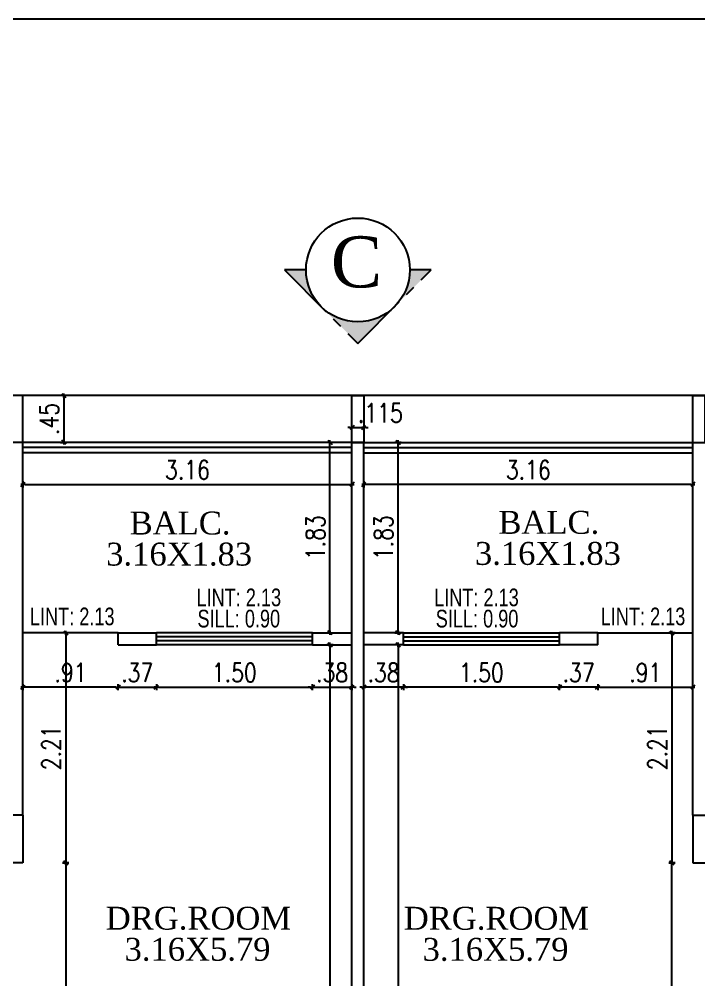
# Model space of a CAD drawing. Header units: inches. Extents: x 14235 to 14499, y 0 to 2549.
# Drawn here: x 14449.6 to 14456.14, y 2374.31 to 2383.54 of the extents above; entities that cross this region are included whole.
import ezdxf
from ezdxf.enums import TextEntityAlignment as Align

# ---------------------------------------------------------------- set-up
doc = ezdxf.new("R2010")
doc.units = ezdxf.units.IN
doc.header["$LTSCALE"] = 0.25
doc.header["$MEASUREMENT"] = 0
doc.header["$PDMODE"] = 35
doc.linetypes.add('CENTER2', pattern=[1.125, 0.75, -0.125, 0.125, -0.125])
doc.linetypes.add('HIDDEN', pattern=[0.375, 0.25, -0.125])
for name, color, linetype in [('edges', 1, 'Continuous'), ('SECLINE', 7, 'HIDDEN'), ('steel', 251, 'Continuous'), ('text-large', 7, 'Continuous'), ('wall', 7, 'Continuous'), ('windows', 106, 'Continuous'), ('WORK TEX', 6, 'Continuous'), ('WORKING DIM', 7, 'Continuous')]:
    doc.layers.add(name, color=color, linetype=linetype)
doc.styles.add('ARIAL', font='TIMES_0.TTF')
doc.styles.add('ARL', font='swisscl_0.ttf')
doc.styles.add('romans', font='romans.shx', dxfattribs={"width": 0.8})
doc.dimstyles.new('121', dxfattribs={"dimscale": 0.1, "dimtxt": 1.8, "dimasz": 0.2, "dimexe": 0.03125, "dimexo": 0.25, "dimgap": 0.5, "dimtad": 1, "dimzin": 4, "dimdsep": 46, "dimtxsty": 'romans', "dimblk1": 'MINITICK', "dimblk2": 'MINITICK', "dimsah": 1, "dimcen": 1, "dimse1": 1, "dimse2": 1, "dimclrd": 252, "dimclre": 256, "dimclrt": 7, "dimadec": 3, "dimazin": 0, "dimtfac": 0.8, "dimtix": 1, "dimtmove": 2, "dimatfit": 3, "dimfxl": 0, "dimtolj": 1, "dimtzin": 3, "dimarcsym": 0})

# ---------------------------------------------------------------- blocks, each defined once
blk = doc.blocks.new('MINITICK')
at = {"color": 7}
for p, q in [((1, 1), (-1, -1)), ((-1, 0), (1, 0)), ((0, -1.5), (0, 1.5))]:
    blk.add_line(p, q, dxfattribs=at)
blk = doc.blocks.new('*D2044')
at = {"layer": 'Defpoints', "color": 0, "transparency": 16777216}
for p in [(14449.6388, 2379.1796), (14452.8019, 2379.1796), (14452.8019, 2379.0715)]:
    blk.add_point(p, dxfattribs=at)
at = {"layer": 'WORKING DIM', "color": 252, "lineweight": -2, "transparency": 16777216}
blk.add_line((14449.6588, 2379.0715), (14452.7819, 2379.0715), dxfattribs=at)
at = {"layer": 'WORKING DIM', "color": 252, "lineweight": -2, "transparency": 16777216, "xscale": 0.02, "yscale": 0.02, "zscale": 0.02, "rotation": 180}
blk.add_blockref('MINITICK', (14449.6388, 2379.0715), dxfattribs=at)
at = {"layer": 'WORKING DIM', "color": 252, "lineweight": -2, "transparency": 16777216, "xscale": 0.02, "yscale": 0.02, "zscale": 0.02}
blk.add_blockref('MINITICK', (14452.8019, 2379.0715), dxfattribs=at)
at = {"layer": 'WORKING DIM', "color": 7, "transparency": 16777216, "insert": (14451.2204, 2379.2115), "char_height": 0.18, "attachment_point": 5, "style": 'romans'}
blk.add_mtext('\\A1;3.16', dxfattribs=at)
blk = doc.blocks.new('*D2045')
at = {"layer": 'Defpoints', "color": 0, "transparency": 16777216}
for p in [(14451.9326, 2379.4753), (14452.5906, 2379.4753), (14451.9326, 2377.6453)]:
    blk.add_point(p, dxfattribs=at)
at = {"layer": 'WORKING DIM', "color": 252, "lineweight": -2, "transparency": 16777216}
blk.add_line((14452.5906, 2377.6653), (14452.5906, 2379.4553), dxfattribs=at)
at = {"layer": 'WORKING DIM', "color": 252, "lineweight": -2, "transparency": 16777216, "xscale": 0.02, "yscale": 0.02, "zscale": 0.02}
for p, rotation in [((14452.5906, 2379.4753), 90), ((14452.5906, 2377.6453), 270)]:
    blk.add_blockref('MINITICK', p, dxfattribs=dict(at, rotation=rotation))
at = {"layer": 'WORKING DIM', "color": 7, "transparency": 16777216, "insert": (14452.4506, 2378.5603), "char_height": 0.18, "attachment_point": 5, "rotation": 90, "style": 'romans'}
blk.add_mtext('\\A1;1.83', dxfattribs=at)
blk = doc.blocks.new('*D2046')
at = {"layer": 'Defpoints', "color": 0, "transparency": 16777216}
for p in [(14449.6388, 2377.531), (14450.5535, 2377.531), (14449.6388, 2377.1227)]:
    blk.add_point(p, dxfattribs=at)
at = {"layer": 'WORKING DIM', "color": 252, "lineweight": -2, "transparency": 16777216}
blk.add_line((14450.5335, 2377.1227), (14449.6588, 2377.1227), dxfattribs=at)
at = {"layer": 'WORKING DIM', "color": 252, "lineweight": -2, "transparency": 16777216, "xscale": 0.02, "yscale": 0.02, "zscale": 0.02, "rotation": 180}
blk.add_blockref('MINITICK', (14449.6388, 2377.1227), dxfattribs=at)
at = {"layer": 'WORKING DIM', "color": 252, "lineweight": -2, "transparency": 16777216, "xscale": 0.02, "yscale": 0.02, "zscale": 0.02}
blk.add_blockref('MINITICK', (14450.5535, 2377.1227), dxfattribs=at)
at = {"layer": 'WORKING DIM', "color": 7, "transparency": 16777216, "insert": (14450.0961, 2377.2627), "char_height": 0.18, "attachment_point": 5, "style": 'romans'}
blk.add_mtext('\\A1;.91', dxfattribs=at)
blk = doc.blocks.new('*D2047')
at = {"layer": 'Defpoints', "color": 0, "transparency": 16777216}
for p in [(14450.5535, 2377.5881), (14450.9213, 2377.5691), (14450.9213, 2377.1227)]:
    blk.add_point(p, dxfattribs=at)
at = {"layer": 'WORKING DIM', "color": 252, "lineweight": -2, "transparency": 16777216}
for p, q in [((14450.5335, 2377.1227), (14450.5135, 2377.1227)), ((14450.5535, 2377.1227), (14450.9213, 2377.1227)), ((14450.9413, 2377.1227), (14450.9613, 2377.1227))]:
    blk.add_line(p, q, dxfattribs=at)
at = {"layer": 'WORKING DIM', "color": 252, "lineweight": -2, "transparency": 16777216, "xscale": 0.02, "yscale": 0.02, "zscale": 0.02}
blk.add_blockref('MINITICK', (14450.5535, 2377.1227), dxfattribs=at)
at = {"layer": 'WORKING DIM', "color": 252, "lineweight": -2, "transparency": 16777216, "xscale": 0.02, "yscale": 0.02, "zscale": 0.02, "rotation": 180}
blk.add_blockref('MINITICK', (14450.9213, 2377.1227), dxfattribs=at)
at = {"layer": 'WORKING DIM', "color": 7, "transparency": 16777216, "insert": (14450.7374, 2377.2627), "char_height": 0.18, "attachment_point": 5, "style": 'romans'}
blk.add_mtext('\\A1;.37', dxfattribs=at)
blk = doc.blocks.new('*D2048')
at = {"layer": 'Defpoints', "color": 0, "transparency": 16777216}
for p in [(14450.9213, 2377.5691), (14452.4219, 2377.531), (14452.4219, 2377.1227)]:
    blk.add_point(p, dxfattribs=at)
at = {"layer": 'WORKING DIM', "color": 252, "lineweight": -2, "transparency": 16777216}
blk.add_line((14450.9413, 2377.1227), (14452.4019, 2377.1227), dxfattribs=at)
at = {"layer": 'WORKING DIM', "color": 252, "lineweight": -2, "transparency": 16777216, "xscale": 0.02, "yscale": 0.02, "zscale": 0.02, "rotation": 180}
blk.add_blockref('MINITICK', (14450.9213, 2377.1227), dxfattribs=at)
at = {"layer": 'WORKING DIM', "color": 252, "lineweight": -2, "transparency": 16777216, "xscale": 0.02, "yscale": 0.02, "zscale": 0.02}
blk.add_blockref('MINITICK', (14452.4219, 2377.1227), dxfattribs=at)
at = {"layer": 'WORKING DIM', "color": 7, "transparency": 16777216, "insert": (14451.6716, 2377.2627), "char_height": 0.18, "attachment_point": 5, "style": 'romans'}
blk.add_mtext('\\A1;1.50', dxfattribs=at)
blk = doc.blocks.new('*D1723')
at = {"layer": 'Defpoints', "color": 0, "transparency": 16777216}
for p in [(14452.4219, 2377.531), (14452.8019, 2377.531), (14452.8019, 2377.1227)]:
    blk.add_point(p, dxfattribs=at)
at = {"layer": 'WORKING DIM', "color": 252, "lineweight": -2, "transparency": 16777216}
for p, q in [((14452.4019, 2377.1227), (14452.3819, 2377.1227)), ((14452.4219, 2377.1227), (14452.8019, 2377.1227)), ((14452.8219, 2377.1227), (14452.8419, 2377.1227))]:
    blk.add_line(p, q, dxfattribs=at)
at = {"layer": 'WORKING DIM', "color": 252, "lineweight": -2, "transparency": 16777216, "xscale": 0.02, "yscale": 0.02, "zscale": 0.02}
blk.add_blockref('MINITICK', (14452.4219, 2377.1227), dxfattribs=at)
at = {"layer": 'WORKING DIM', "color": 252, "lineweight": -2, "transparency": 16777216, "xscale": 0.02, "yscale": 0.02, "zscale": 0.02, "rotation": 180}
blk.add_blockref('MINITICK', (14452.8019, 2377.1227), dxfattribs=at)
at = {"layer": 'WORKING DIM', "color": 7, "transparency": 16777216, "insert": (14452.6119, 2377.2627), "char_height": 0.18, "attachment_point": 5, "style": 'romans'}
blk.add_mtext('\\A1;.38', dxfattribs=at)
blk = doc.blocks.new('*D2074')
at = {"layer": 'Defpoints', "color": 0, "transparency": 16777216}
for p in [(14449.6388, 2375.4357), (14449.6388, 2372.1882), (14450.0505, 2372.1882)]:
    blk.add_point(p, dxfattribs=at)
at = {"layer": 'WORKING DIM', "color": 252, "lineweight": -2, "transparency": 16777216}
blk.add_line((14450.0505, 2375.4157), (14450.0505, 2372.2082), dxfattribs=at)
at = {"layer": 'WORKING DIM', "color": 252, "lineweight": -2, "transparency": 16777216, "xscale": 0.02, "yscale": 0.02, "zscale": 0.02}
for p, rotation in [((14450.0505, 2375.4357), 90), ((14450.0505, 2372.1882), 270)]:
    blk.add_blockref('MINITICK', p, dxfattribs=dict(at, rotation=rotation))
at = {"layer": 'WORKING DIM', "color": 7, "transparency": 16777216, "insert": (14449.9105, 2373.812), "char_height": 0.18, "attachment_point": 5, "rotation": 90, "style": 'romans'}
blk.add_mtext('\\A1;3.25', dxfattribs=at)
blk = doc.blocks.new('*D2075')
at = {"layer": 'Defpoints', "color": 0, "transparency": 16777216}
for p in [(14449.8709, 2377.6453), (14449.6388, 2375.4357), (14450.0505, 2375.4357)]:
    blk.add_point(p, dxfattribs=at)
at = {"layer": 'WORKING DIM', "color": 252, "lineweight": -2, "transparency": 16777216}
blk.add_line((14450.0505, 2377.6253), (14450.0505, 2375.4557), dxfattribs=at)
at = {"layer": 'WORKING DIM', "color": 252, "lineweight": -2, "transparency": 16777216, "xscale": 0.02, "yscale": 0.02, "zscale": 0.02}
for p, rotation in [((14450.0505, 2377.6453), 90), ((14450.0505, 2375.4357), 270)]:
    blk.add_blockref('MINITICK', p, dxfattribs=dict(at, rotation=rotation))
at = {"layer": 'WORKING DIM', "color": 7, "transparency": 16777216, "insert": (14449.9105, 2376.5405), "char_height": 0.18, "attachment_point": 5, "rotation": 90, "style": 'romans'}
blk.add_mtext('\\A1;2.21', dxfattribs=at)
blk = doc.blocks.new('*D1724')
at = {"layer": 'Defpoints', "color": 0, "transparency": 16777216}
for p in [(14452.9163, 2379.1796), (14456.0794, 2379.1796), (14452.9163, 2379.0715)]:
    blk.add_point(p, dxfattribs=at)
at = {"layer": 'WORKING DIM', "color": 252, "lineweight": -2, "transparency": 16777216}
blk.add_line((14456.0594, 2379.0715), (14452.9363, 2379.0715), dxfattribs=at)
at = {"layer": 'WORKING DIM', "color": 252, "lineweight": -2, "transparency": 16777216, "xscale": 0.02, "yscale": 0.02, "zscale": 0.02, "rotation": 180}
blk.add_blockref('MINITICK', (14452.9163, 2379.0715), dxfattribs=at)
at = {"layer": 'WORKING DIM', "color": 252, "lineweight": -2, "transparency": 16777216, "xscale": 0.02, "yscale": 0.02, "zscale": 0.02}
blk.add_blockref('MINITICK', (14456.0794, 2379.0715), dxfattribs=at)
at = {"layer": 'WORKING DIM', "color": 7, "transparency": 16777216, "insert": (14454.4978, 2379.2115), "char_height": 0.18, "attachment_point": 5, "style": 'romans'}
blk.add_mtext('\\A1;3.16', dxfattribs=at)
blk = doc.blocks.new('*D1725')
at = {"layer": 'Defpoints', "color": 0, "transparency": 16777216}
for p in [(14453.2451, 2379.4753), (14453.6334, 2379.4753), (14453.7856, 2377.6453)]:
    blk.add_point(p, dxfattribs=at)
at = {"layer": 'WORKING DIM', "color": 252, "lineweight": -2, "transparency": 16777216}
blk.add_line((14453.2451, 2377.6653), (14453.2451, 2379.4553), dxfattribs=at)
at = {"layer": 'WORKING DIM', "color": 252, "lineweight": -2, "transparency": 16777216, "xscale": 0.02, "yscale": 0.02, "zscale": 0.02}
for p, rotation in [((14453.2451, 2379.4753), 90), ((14453.2451, 2377.6453), 270)]:
    blk.add_blockref('MINITICK', p, dxfattribs=dict(at, rotation=rotation))
at = {"layer": 'WORKING DIM', "color": 7, "transparency": 16777216, "insert": (14453.1051, 2378.5603), "char_height": 0.18, "attachment_point": 5, "rotation": 90, "style": 'romans'}
blk.add_mtext('\\A1;1.83', dxfattribs=at)
blk = doc.blocks.new('*D2085')
at = {"layer": 'Defpoints', "color": 0, "transparency": 16777216}
for p in [(14455.1647, 2377.531), (14456.0794, 2377.531), (14456.0794, 2377.1227)]:
    blk.add_point(p, dxfattribs=at)
at = {"layer": 'WORKING DIM', "color": 252, "lineweight": -2, "transparency": 16777216}
blk.add_line((14455.1847, 2377.1227), (14456.0594, 2377.1227), dxfattribs=at)
at = {"layer": 'WORKING DIM', "color": 252, "lineweight": -2, "transparency": 16777216, "xscale": 0.02, "yscale": 0.02, "zscale": 0.02, "rotation": 180}
blk.add_blockref('MINITICK', (14455.1647, 2377.1227), dxfattribs=at)
at = {"layer": 'WORKING DIM', "color": 252, "lineweight": -2, "transparency": 16777216, "xscale": 0.02, "yscale": 0.02, "zscale": 0.02}
blk.add_blockref('MINITICK', (14456.0794, 2377.1227), dxfattribs=at)
at = {"layer": 'WORKING DIM', "color": 7, "transparency": 16777216, "insert": (14455.6221, 2377.2627), "char_height": 0.18, "attachment_point": 5, "style": 'romans'}
blk.add_mtext('\\A1;.91', dxfattribs=at)
blk = doc.blocks.new('*D2086')
at = {"layer": 'Defpoints', "color": 0, "transparency": 16777216}
for p in [(14454.7969, 2377.5691), (14455.1647, 2377.5881), (14454.7969, 2377.1227)]:
    blk.add_point(p, dxfattribs=at)
at = {"layer": 'WORKING DIM', "color": 252, "lineweight": -2, "transparency": 16777216}
for p, q in [((14454.7769, 2377.1227), (14454.7569, 2377.1227)), ((14455.1647, 2377.1227), (14454.7969, 2377.1227)), ((14455.1847, 2377.1227), (14455.2047, 2377.1227))]:
    blk.add_line(p, q, dxfattribs=at)
at = {"layer": 'WORKING DIM', "color": 252, "lineweight": -2, "transparency": 16777216, "xscale": 0.02, "yscale": 0.02, "zscale": 0.02}
blk.add_blockref('MINITICK', (14454.7969, 2377.1227), dxfattribs=at)
at = {"layer": 'WORKING DIM', "color": 252, "lineweight": -2, "transparency": 16777216, "xscale": 0.02, "yscale": 0.02, "zscale": 0.02, "rotation": 180}
blk.add_blockref('MINITICK', (14455.1647, 2377.1227), dxfattribs=at)
at = {"layer": 'WORKING DIM', "color": 7, "transparency": 16777216, "insert": (14454.9808, 2377.2627), "char_height": 0.18, "attachment_point": 5, "style": 'romans'}
blk.add_mtext('\\A1;.37', dxfattribs=at)
blk = doc.blocks.new('*D1726')
at = {"layer": 'Defpoints', "color": 0, "transparency": 16777216}
for p in [(14453.2963, 2377.531), (14454.7969, 2377.5691), (14453.2963, 2377.1227)]:
    blk.add_point(p, dxfattribs=at)
at = {"layer": 'WORKING DIM', "color": 252, "lineweight": -2, "transparency": 16777216}
blk.add_line((14454.7769, 2377.1227), (14453.3163, 2377.1227), dxfattribs=at)
at = {"layer": 'WORKING DIM', "color": 252, "lineweight": -2, "transparency": 16777216, "xscale": 0.02, "yscale": 0.02, "zscale": 0.02, "rotation": 180}
blk.add_blockref('MINITICK', (14453.2963, 2377.1227), dxfattribs=at)
at = {"layer": 'WORKING DIM', "color": 252, "lineweight": -2, "transparency": 16777216, "xscale": 0.02, "yscale": 0.02, "zscale": 0.02}
blk.add_blockref('MINITICK', (14454.7969, 2377.1227), dxfattribs=at)
at = {"layer": 'WORKING DIM', "color": 7, "transparency": 16777216, "insert": (14454.0466, 2377.2627), "char_height": 0.18, "attachment_point": 5, "style": 'romans'}
blk.add_mtext('\\A1;1.50', dxfattribs=at)
blk = doc.blocks.new('*D1727')
at = {"layer": 'Defpoints', "color": 0, "transparency": 16777216}
for p in [(14452.9163, 2377.531), (14453.2963, 2377.531), (14452.9163, 2377.1227)]:
    blk.add_point(p, dxfattribs=at)
at = {"layer": 'WORKING DIM', "color": 252, "lineweight": -2, "transparency": 16777216}
for p, q in [((14452.8963, 2377.1227), (14452.8763, 2377.1227)), ((14453.2963, 2377.1227), (14452.9163, 2377.1227)), ((14453.3163, 2377.1227), (14453.3363, 2377.1227))]:
    blk.add_line(p, q, dxfattribs=at)
at = {"layer": 'WORKING DIM', "color": 252, "lineweight": -2, "transparency": 16777216, "xscale": 0.02, "yscale": 0.02, "zscale": 0.02}
blk.add_blockref('MINITICK', (14452.9163, 2377.1227), dxfattribs=at)
at = {"layer": 'WORKING DIM', "color": 252, "lineweight": -2, "transparency": 16777216, "xscale": 0.02, "yscale": 0.02, "zscale": 0.02, "rotation": 180}
blk.add_blockref('MINITICK', (14453.2963, 2377.1227), dxfattribs=at)
at = {"layer": 'WORKING DIM', "color": 7, "transparency": 16777216, "insert": (14453.1063, 2377.2627), "char_height": 0.18, "attachment_point": 5, "style": 'romans'}
blk.add_mtext('\\A1;.38', dxfattribs=at)
blk = doc.blocks.new('*D2087')
at = {"layer": 'Defpoints', "color": 0, "transparency": 16777216}
for p in [(14452.123, 2377.531), (14452.2684, 2370.1384), (14452.5906, 2370.1384)]:
    blk.add_point(p, dxfattribs=at)
at = {"layer": 'WORKING DIM', "color": 252, "lineweight": -2, "transparency": 16777216}
blk.add_line((14452.5906, 2377.511), (14452.5906, 2370.1584), dxfattribs=at)
at = {"layer": 'WORKING DIM', "color": 252, "lineweight": -2, "transparency": 16777216, "xscale": 0.02, "yscale": 0.02, "zscale": 0.02}
for p, rotation in [((14452.5906, 2377.531), 90), ((14452.5906, 2370.1384), 270)]:
    blk.add_blockref('MINITICK', p, dxfattribs=dict(at, rotation=rotation))
at = {"layer": 'WORKING DIM', "color": 7, "transparency": 16777216, "insert": (14452.4506, 2373.8347), "char_height": 0.18, "attachment_point": 5, "rotation": 90, "style": 'romans'}
blk.add_mtext('\\A1;7.39', dxfattribs=at)
blk = doc.blocks.new('*D1731')
at = {"layer": 'Defpoints', "color": 0, "transparency": 16777216}
for p in [(14453.443, 2377.531), (14453.2451, 2370.1384), (14453.4498, 2370.1384)]:
    blk.add_point(p, dxfattribs=at)
at = {"layer": 'WORKING DIM', "color": 252, "lineweight": -2, "transparency": 16777216}
blk.add_line((14453.2451, 2377.511), (14453.2451, 2370.1584), dxfattribs=at)
at = {"layer": 'WORKING DIM', "color": 252, "lineweight": -2, "transparency": 16777216, "xscale": 0.02, "yscale": 0.02, "zscale": 0.02}
for p, rotation in [((14453.2451, 2377.531), 90), ((14453.2451, 2370.1384), 270)]:
    blk.add_blockref('MINITICK', p, dxfattribs=dict(at, rotation=rotation))
at = {"layer": 'WORKING DIM', "color": 7, "transparency": 16777216, "insert": (14453.1051, 2373.8347), "char_height": 0.18, "attachment_point": 5, "rotation": 90, "style": 'romans'}
blk.add_mtext('\\A1;7.39', dxfattribs=at)
blk = doc.blocks.new('*D2090')
at = {"layer": 'Defpoints', "color": 0, "transparency": 16777216}
for p in [(14455.878, 2375.4357), (14456.1937, 2375.4357), (14456.1937, 2372.1882)]:
    blk.add_point(p, dxfattribs=at)
at = {"layer": 'WORKING DIM', "color": 252, "lineweight": -2, "transparency": 16777216}
blk.add_line((14455.878, 2372.2082), (14455.878, 2375.4157), dxfattribs=at)
at = {"layer": 'WORKING DIM', "color": 252, "lineweight": -2, "transparency": 16777216, "xscale": 0.02, "yscale": 0.02, "zscale": 0.02}
for p, rotation in [((14455.878, 2375.4357), 90), ((14455.878, 2372.1882), 270)]:
    blk.add_blockref('MINITICK', p, dxfattribs=dict(at, rotation=rotation))
at = {"layer": 'WORKING DIM', "color": 7, "transparency": 16777216, "insert": (14455.738, 2373.812), "char_height": 0.18, "attachment_point": 5, "rotation": 90, "style": 'romans'}
blk.add_mtext('\\A1;3.25', dxfattribs=at)
blk = doc.blocks.new('*D2091')
at = {"layer": 'Defpoints', "color": 0, "transparency": 16777216}
for p in [(14456.0794, 2377.6453), (14455.878, 2375.4357), (14456.0794, 2375.4357)]:
    blk.add_point(p, dxfattribs=at)
at = {"layer": 'WORKING DIM', "color": 252, "lineweight": -2, "transparency": 16777216}
blk.add_line((14455.878, 2377.6253), (14455.878, 2375.4557), dxfattribs=at)
at = {"layer": 'WORKING DIM', "color": 252, "lineweight": -2, "transparency": 16777216, "xscale": 0.02, "yscale": 0.02, "zscale": 0.02}
for p, rotation in [((14455.878, 2377.6453), 90), ((14455.878, 2375.4357), 270)]:
    blk.add_blockref('MINITICK', p, dxfattribs=dict(at, rotation=rotation))
at = {"layer": 'WORKING DIM', "color": 7, "transparency": 16777216, "insert": (14455.738, 2376.5405), "char_height": 0.18, "attachment_point": 5, "rotation": 90, "style": 'romans'}
blk.add_mtext('\\A1;2.21', dxfattribs=at)
blk = doc.blocks.new('*D1567')
at = {"layer": 'Defpoints', "color": 0, "transparency": 16777216}
for p in [(14449.7025, 2379.9253), (14449.7025, 2379.4753), (14450.0314, 2379.4753)]:
    blk.add_point(p, dxfattribs=at)
at = {"layer": 'WORKING DIM', "color": 252, "lineweight": -2, "transparency": 16777216}
blk.add_line((14450.0314, 2379.9053), (14450.0314, 2379.4953), dxfattribs=at)
at = {"layer": 'WORKING DIM', "color": 252, "lineweight": -2, "transparency": 16777216, "xscale": 0.02, "yscale": 0.02, "zscale": 0.02}
for p, rotation in [((14450.0314, 2379.9253), 90), ((14450.0314, 2379.4753), 270)]:
    blk.add_blockref('MINITICK', p, dxfattribs=dict(at, rotation=rotation))
at = {"layer": 'WORKING DIM', "color": 7, "transparency": 16777216, "insert": (14449.8914, 2379.7003), "char_height": 0.18, "attachment_point": 5, "rotation": 90, "style": 'romans'}
blk.add_mtext('\\A1;.45', dxfattribs=at)
blk = doc.blocks.new('*D1584')
at = {"layer": 'Defpoints', "color": 0, "transparency": 16777216}
for p in [(14452.8019, 2379.594), (14452.9163, 2379.6176), (14452.9163, 2379.594)]:
    blk.add_point(p, dxfattribs=at)
at = {"layer": 'WORKING DIM', "color": 252, "lineweight": -2, "transparency": 16777216}
for p, q in [((14452.7819, 2379.6176), (14452.7619, 2379.6176)), ((14452.8019, 2379.6176), (14452.9163, 2379.6176)), ((14452.9363, 2379.6176), (14452.9563, 2379.6176))]:
    blk.add_line(p, q, dxfattribs=at)
at = {"layer": 'WORKING DIM', "color": 252, "lineweight": -2, "transparency": 16777216, "xscale": 0.02, "yscale": 0.02, "zscale": 0.02}
blk.add_blockref('MINITICK', (14452.8019, 2379.6176), dxfattribs=at)
at = {"layer": 'WORKING DIM', "color": 252, "lineweight": -2, "transparency": 16777216, "xscale": 0.02, "yscale": 0.02, "zscale": 0.02, "rotation": 180}
blk.add_blockref('MINITICK', (14452.9163, 2379.6176), dxfattribs=at)
at = {"layer": 'WORKING DIM', "color": 7, "transparency": 16777216, "insert": (14453.0759, 2379.7576), "char_height": 0.18, "attachment_point": 5, "style": 'romans'}
blk.add_mtext('\\A1;.115', dxfattribs=at)

msp = doc.modelspace()

# ---------------------------------------------------------------- hatches: boundary and pattern name
at = {"layer": 'SECLINE'}
h = msp.add_hatch(color=254, dxfattribs=at)
h.paths.add_polyline_path([(14452.1537, 2381.1318), (14452.5064, 2380.779, -0.198912), (14452.3603, 2381.1318)])
h.paths.add_polyline_path([(14452.5064, 2380.779), (14452.8591, 2380.4263), (14453.2118, 2380.779, -0.198912), (14452.8591, 2380.6329, -0.198912)])
h.paths.add_polyline_path([(14453.3579, 2381.1318, -0.198912), (14453.2118, 2380.779), (14453.5645, 2381.1318)])

# ---------------------------------------------------------------- linework, layer by layer
at = {"layer": 'edges', "ltscale": 0.4}
for p, q in [((14463.7775, 2379.9253), (14441.9407, 2379.9253)), ((14449.6388, 2379.9253), (14449.5245, 2379.9253)), ((14449.6388, 2379.4753), (14449.6388, 2379.9253))]:
    msp.add_line(p, q, dxfattribs=at)
for points in [[(14452.8019, 2379.4753), (14452.8019, 2379.9253), (14452.9163, 2379.9253), (14452.9163, 2379.4753)], [(14456.0794, 2379.4753), (14456.0794, 2379.9253), (14456.1937, 2379.9253), (14456.1937, 2379.4753)]]:
    msp.add_lwpolyline(points, dxfattribs=at)
at = {"layer": 'SECLINE', "linetype": 'CENTER2', "ltscale": 3}
msp.add_lwpolyline([(14452.3603, 2381.1318), (14452.1537, 2381.1318), (14452.8591, 2380.4263), (14453.5645, 2381.1318), (14453.3579, 2381.1318)], dxfattribs=at)
at = {"layer": 'SECLINE', "linetype": 'Continuous', "ltscale": 3}
msp.add_circle((14452.8591, 2381.1318), 0.4988, dxfattribs=at)
at = {"layer": 'steel'}
for p, q in [((14452.8019, 2379.4753), (14449.6388, 2379.4753)), ((14452.9163, 2379.4753), (14456.0794, 2379.4753)), ((14452.8019, 2379.4245), (14449.6388, 2379.4245)), ((14452.9163, 2379.4245), (14456.0794, 2379.4245)), ((14452.8019, 2379.3737), (14449.6388, 2379.3737)), ((14452.9163, 2379.3737), (14456.0794, 2379.3737))]:
    msp.add_line(p, q, dxfattribs=at)
at = {"layer": 'wall'}
for p, q in [((14449.6388, 2379.4753), (14448.8857, 2379.4753)), ((14449.6388, 2375.893), (14449.6388, 2379.4753)), ((14452.8019, 2370.1384), (14452.8019, 2379.4753)), ((14452.9163, 2379.4753), (14452.8019, 2379.4753)), ((14452.8019, 2379.4753), (14452.9163, 2379.4753)), ((14452.9163, 2370.1384), (14452.9163, 2379.4753)), ((14456.0794, 2375.893), (14456.0794, 2379.4753)), ((14456.0794, 2379.4753), (14456.8325, 2379.4753)), ((14450.5535, 2377.6453), (14449.6388, 2377.6453)), ((14450.5535, 2377.531), (14450.5535, 2377.6453)), ((14450.5535, 2377.6453), (14450.9213, 2377.6453)), ((14450.9213, 2377.531), (14450.9213, 2377.6453)), ((14452.4219, 2377.531), (14452.4219, 2377.6453)), ((14452.4219, 2377.6453), (14452.8019, 2377.6453)), ((14453.2963, 2377.6453), (14452.9163, 2377.6453)), ((14453.2963, 2377.531), (14453.2963, 2377.6453)), ((14454.7969, 2377.531), (14454.7969, 2377.6453)), ((14455.1647, 2377.6453), (14454.7969, 2377.6453)), ((14455.1647, 2377.531), (14455.1647, 2377.6453)), ((14455.1647, 2377.6453), (14456.0794, 2377.6453)), ((14450.5535, 2377.531), (14450.9213, 2377.531)), ((14452.4219, 2377.531), (14452.8019, 2377.531)), ((14453.2963, 2377.531), (14452.9163, 2377.531)), ((14455.1647, 2377.531), (14454.7969, 2377.531)), ((14449.6388, 2375.893), (14446.9049, 2375.893)), ((14449.6388, 2375.893), (14449.6388, 2375.4357)), ((14456.0794, 2375.893), (14456.0794, 2375.4357)), ((14456.0794, 2375.893), (14458.8133, 2375.893)), ((14449.6388, 2375.4357), (14449.5245, 2375.4357)), ((14456.0794, 2375.4357), (14456.1937, 2375.4357))]:
    msp.add_line(p, q, dxfattribs=at)
msp.add_lwpolyline([(14465.7284, 2383.5412), (14439.6051, 2383.5412), (14439.6051, 2346.5992), (14465.7284, 2346.5992)], close=True, dxfattribs=at)
at = {"layer": 'windows'}
for p, q in [((14452.4219, 2377.6453), (14450.9213, 2377.6453)), ((14453.2963, 2377.6453), (14454.7969, 2377.6453)), ((14452.4219, 2377.6072), (14450.9213, 2377.6072)), ((14452.4219, 2377.5691), (14450.9213, 2377.5691)), ((14452.4219, 2377.531), (14450.9213, 2377.531)), ((14453.2963, 2377.6072), (14454.7969, 2377.6072)), ((14453.2963, 2377.5691), (14454.7969, 2377.5691)), ((14453.2963, 2377.531), (14454.7969, 2377.531))]:
    msp.add_line(p, q, dxfattribs=at)

# ---------------------------------------------------------------- texts
at = {"layer": 'SECLINE', "color": 7, "style": 'ARIAL'}
msp.add_text('C', height=0.4903, rotation=0.00087, dxfattribs=at).set_placement((14452.5988, 2380.9646))
at = {"layer": 'text-large', "style": 'ARIAL'}
for s, p in [('BALC.', (14451.1494, 2378.7001)), ('BALC.', (14454.6947, 2378.7067)), ('3.16X1.83', (14451.1407, 2378.4016)), ('3.16X1.83', (14454.686, 2378.4082)), ('DRG.ROOM', (14451.3261, 2374.9032)), ('DRG.ROOM', (14454.1914, 2374.9024)), ('3.16X5.79', (14451.3174, 2374.6047)), ('3.16X5.79', (14454.1827, 2374.6039))]:
    msp.add_text(s, height=0.22, dxfattribs=at).set_placement(p, align=Align.MIDDLE_CENTER)
at = {"layer": 'WORK TEX', "style": 'ARL'}
for s, p in [('LINT: 2.13', (14451.7141, 2377.9856)), ('LINT: 2.13', (14453.9988, 2377.9856)), ('LINT: 2.13', (14450.1128, 2377.8028)), ('SILL: 0.90', (14451.7141, 2377.7817)), ('SILL: 0.90', (14454.0048, 2377.7817)), ('LINT: 2.13', (14455.6001, 2377.8028))]:
    msp.add_text(s, height=0.17, dxfattribs=at).set_placement(p, align=Align.MIDDLE_CENTER)

# ---------------------------------------------------------------- dimensions: what is measured, and where the dimension line sits
at = {"layer": 'WORKING DIM'}
for base, p1, p2, angle, picture, middle in [((14450.0314, 2379.4753), (14449.7025, 2379.9253), (14449.7025, 2379.4753), 90, '*D1567', (14449.8914, 2379.7003)), ((14452.5906, 2379.4753), (14451.9326, 2377.6453), (14451.9326, 2379.4753), 90, '*D2045', (14452.4506, 2378.5603)), ((14453.2451, 2379.4753), (14453.7856, 2377.6453), (14453.6334, 2379.4753), 90, '*D1725', (14453.1051, 2378.5603)), ((14452.9163, 2379.0715), (14456.0794, 2379.1796), (14452.9163, 2379.1796), 180, '*D1724', (14454.4978, 2379.2115)), ((14450.0505, 2375.4357), (14449.8709, 2377.6453), (14449.6388, 2375.4357), 90, '*D2075', (14449.9105, 2376.5405)), ((14455.878, 2375.4357), (14456.0794, 2377.6453), (14456.0794, 2375.4357), 90, '*D2091', (14455.738, 2376.5405)), ((14452.5906, 2370.1384), (14452.123, 2377.531), (14452.2684, 2370.1384), 90, '*D2087', (14452.4506, 2373.8347)), ((14452.9163, 2377.1227), (14453.2963, 2377.531), (14452.9163, 2377.531), 180, '*D1727', (14453.1063, 2377.2627)), ((14453.2451, 2370.1384), (14453.443, 2377.531), (14453.4498, 2370.1384), 90, '*D1731', (14453.1051, 2373.8347)), ((14453.2963, 2377.1227), (14454.7969, 2377.5691), (14453.2963, 2377.531), 180, '*D1726', (14454.0466, 2377.2627)), ((14454.7969, 2377.1227), (14455.1647, 2377.5881), (14454.7969, 2377.5691), 180, '*D2086', (14454.9808, 2377.2627)), ((14456.0794, 2377.1227), (14455.1647, 2377.531), (14456.0794, 2377.531), 180, '*D2085', (14455.6221, 2377.2627)), ((14450.0505, 2372.1882), (14449.6388, 2375.4357), (14449.6388, 2372.1882), 90, '*D2074', (14449.9105, 2373.812)), ((14455.878, 2375.4357), (14456.1937, 2372.1882), (14456.1937, 2375.4357), 90, '*D2090', (14455.738, 2373.812))]:
    dim = msp.add_linear_dim(base=base, p1=p1, p2=p2, angle=angle, dimstyle='121', override={"dimfxl": 0.18, "dimfxlon": 1}, dxfattribs=at)
    dim.commit()
    dim.dimension.update_dxf_attribs({"geometry": picture, "text_midpoint": middle})
dim = msp.add_linear_dim(base=(14452.9163, 2379.6176), p1=(14452.8019, 2379.594), p2=(14452.9163, 2379.594), text='.115', dimstyle='121', override={"dimfxl": 0.18, "dimfxlon": 1}, dxfattribs=at)
dim.commit()
dim.dimension.update_dxf_attribs({"geometry": '*D1584', "text_midpoint": (14453.0759, 2379.7576), "dimtype": 160})
for base, p1, p2, picture, middle in [((14452.8019, 2379.0715), (14449.6388, 2379.1796), (14452.8019, 2379.1796), '*D2044', (14451.2204, 2379.2115)), ((14449.6388, 2377.1227), (14450.5535, 2377.531), (14449.6388, 2377.531), '*D2046', (14450.0961, 2377.2627)), ((14450.9213, 2377.1227), (14450.5535, 2377.5881), (14450.9213, 2377.5691), '*D2047', (14450.7374, 2377.2627)), ((14452.4219, 2377.1227), (14450.9213, 2377.5691), (14452.4219, 2377.531), '*D2048', (14451.6716, 2377.2627)), ((14452.8019, 2377.1227), (14452.4219, 2377.531), (14452.8019, 2377.531), '*D1723', (14452.6119, 2377.2627))]:
    dim = msp.add_linear_dim(base=base, p1=p1, p2=p2, dimstyle='121', override={"dimfxl": 0.18, "dimfxlon": 1}, dxfattribs=at)
    dim.commit()
    dim.dimension.update_dxf_attribs({"geometry": picture, "text_midpoint": middle})

doc.saveas('drawing.dxf')
